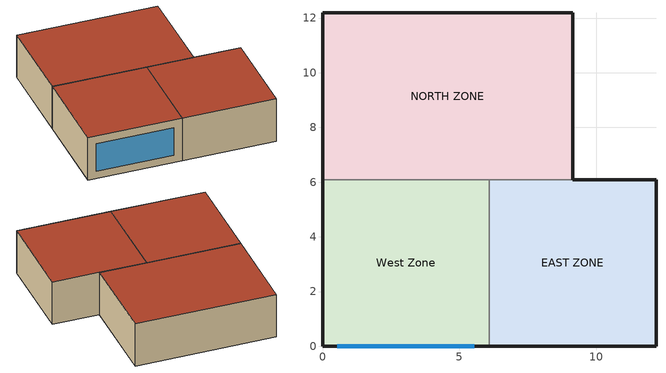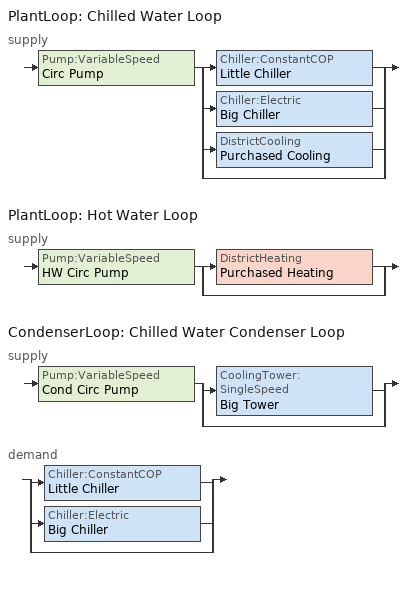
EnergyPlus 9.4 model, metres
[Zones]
West Zone
 floor ground (Slab Floor with Radiant): 0,0 0,6.1 6.1,6.1 6.1,0 z0
 wall outside (EXTWALL80): 0,6.1 0,0 6.1,0 z0:3.05
 wall to NORTH ZONE (PARTITION06): 6.1,6.1 0,6.1 z0:3.05
 wall to EAST ZONE (PARTITION06): 6.1,0 6.1,6.1 z0:3.05
 window (WIN-CON-LIGHT): 0.55,0 5.55,0 z0.5:2.5
 roof outside (ROOF34): 0,6.1 0,0 6.1,0 6.1,6.1 z3.05
EAST ZONE
 floor ground (Slab Floor with Radiant): 6.1,0 6.1,6.1 12.19,6.1 12.19,0 z0
 wall outside (EXTWALL80): 6.1,0 12.19,0 12.19,6.1 9.14,6.1 z0:3.05
 wall to NORTH ZONE (PARTITION06): 9.14,6.1 6.1,6.1 z0:3.05
 roof outside (ROOF34): 6.1,6.1 6.1,0 12.19,0 12.19,6.1 z3.05
NORTH ZONE
 floor ground (Slab Floor with Radiant): 0,6.1 0,12.19 9.14,12.19 9.14,6.1 z0
 wall outside (EXTWALL80): 9.14,6.1 9.14,12.19 0,12.19 0,6.1 z0:3.05
 roof outside (ROOF34): 0,12.19 0,6.1 9.14,6.1 9.14,12.19 z3.05
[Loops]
PlantLoop 'Chilled Water Loop'
 supply: Pump:VariableSpeed 'Circ Pump' > split
  | Chiller:ConstantCOP 'Little Chiller'
  | Chiller:Electric 'Big Chiller'
  | DistrictCooling 'Purchased Cooling'
  | bypass
PlantLoop 'Hot Water Loop'
 supply: Pump:VariableSpeed 'HW Circ Pump' > split
  | DistrictHeating 'Purchased Heating'
  | bypass
CondenserLoop 'Chilled Water Condenser Loop'
 supply: Pump:VariableSpeed 'Cond Circ Pump' > split
  | CoolingTower:SingleSpeed 'Big Tower'
  | bypass
 demand: split
  | Chiller:ConstantCOP 'Little Chiller'
  | Chiller:Electric 'Big Chiller'
  | bypass
[Building]
NONE: North Axis {deg}=0; Terrain=Suburbs; Loads Convergence Tolerance Value {W}=0.04; Temperature Convergence Tolerance Value {deltaC}=0.4; Solar Distribution=FullInteriorAndExterior; Maximum Number of Warmup Days=25; Minimum Number of Warmup Days=6
[Site:Location]
CHICAGO_IL_USA_WMO_725300: Latitude {deg}=42; Longitude {deg}=-87.88; Time Zone {hr}=-6; Elevation {m}=190
[SizingPeriod:DesignDay] Day of Month=21; Humidity Condition Type=Wetbulb; Barometric Pressure {Pa}=99063; Rain Indicator=No; Snow Indicator=No; Daylight Saving Time Indicator=No; Solar Model Indicator=ASHRAEClearSky
Name | Month | Day Type | Maximum Dry-Bulb Temperature {C} | Daily Dry-Bulb Temperature Range {deltaC} | Wetbulb or DewPoint at Maximum Dry-Bulb {C} | Wind Speed {m/s} | Wind Direction {deg} | Sky Clearness
CHICAGO Ann Htg 99% Condns DB | 1 | WinterDesignDay | -17.3 | 0 | -17.3 | 4.9 | 270 | 0
CHICAGO Ann Clg 1% Condns DRY | 7 | SummerDesignDay | 31.5 | 10.7 | 10 | 5.3 | 230 | 1
CHICAGO Ann Clg 1% Condns DB=>MWB | 7 | SummerDesignDay | 31.5 | 10.7 | 23 | 5.3 | 230 | 1
[Site:GroundTemperature:BuildingSurface]
20.03, 20.03, 20.13, 20.3, 20.43, 20.52, 20.62, 20.77, 20.78, 20.55, 20.44, 20.2
[Material] Thermal Absorptance=0.9
Name | Roughness | Thickness {m} | Conductivity {W/m-K} | Density {kg/m3} | Specific Heat {J/kg-K} | Solar Absorptance | Visible Absorptance
A1 - 1 IN STUCCO | Smooth | 0.0253898 | 0.691831 | 1858.142 | 836.8 | 0.92 | 0.92
C4 - 4 IN COMMON BRICK | Rough | 0.101498 | 0.726422 | 1922.216 | 836.8 | 0.76 | 0.76
E1 - 3 / 4 IN PLASTER OR GYP BOARD | Smooth | 0.01905 | 0.726422 | 1601.846 | 836.8 | 0.92 | 0.92
C6 - 8 IN CLAY TILE | Smooth | 0.203302 | 0.570761 | 1121.292 | 836.8 | 0.82 | 0.82
E2 - 1 / 2 IN SLAG OR STONE | Rough | 0.0127102 | 1.435549 | 881.0155 | 1673.6 | 0.55 | 0.55
E3 - 3 / 8 IN FELT AND MEMBRANE | Rough | 0.00954024 | 0.190253 | 1121.292 | 1673.6 | 0.75 | 0.75
B5 - 1 IN DENSE INSULATION | VeryRough | 0.0253898 | 0.0432394 | 91.30524 | 836.8 | 0.5 | 0.5
C12 - 2 IN HW CONCRETE | MediumRough | 0.0509016 | 1.729577 | 2242.585 | 836.8 | 0.65 | 0.65
CONCRETE - DRIED SAND AND GRAVEL 4 IN | MediumRough | 0.1 | 1.29 | 2242.58 | 830 | 0.6 | 0.6
INS - EXPANDED EXT POLYSTYRENE R12 2 IN | Rough | 0.05 | 0.02 | 56.06 | 1210 | 0.5 | 0.5
GYP1 | MediumRough | 0.0127 | 0.7845 | 1842.12 | 988 | 0.5 | 0.5
GYP2 | MediumRough | 0.01905 | 0.7845 | 1842.12 | 988 | 0.5 | 0.5
FINISH FLOORING - TILE 1 / 16 IN | Smooth | 0.0016 | 0.17 | 1922.21 | 1250 | 0.5 | 0.5
[WindowMaterial:Glazing]
WIN-LAY-GLASS-LIGHT: Optical Data Type=SpectralAverage; Thickness {m}=0.003; Solar Transmittance at Normal Incidence=0.9; Front Side Solar Reflectance at Normal Incidence=0.031; Back Side Solar Reflectance at Normal Incidence=0.031; Visible Transmittance at Normal Incidence=0.9; Front Side Visible Reflectance at Normal Incidence=0.05; Back Side Visible Reflectance at Normal Incidence=0.05; Infrared Transmittance at Normal Incidence=0; Front Side Infrared Hemispherical Emissivity=0.84; Back Side Infrared Hemispherical Emissivity=0.84; Conductivity {W/m-K}=0.9
[Construction]
EXTWALL80: A1 - 1 IN STUCCO, C4 - 4 IN COMMON BRICK, E1 - 3 / 4 IN PLASTER OR GYP BOARD
PARTITION06: E1 - 3 / 4 IN PLASTER OR GYP BOARD, C6 - 8 IN CLAY TILE, E1 - 3 / 4 IN PLASTER OR GYP BOARD
ROOF34: E2 - 1 / 2 IN SLAG OR STONE, E3 - 3 / 8 IN FELT AND MEMBRANE, B5 - 1 IN DENSE INSULATION, C12 - 2 IN HW CONCRETE
WIN-CON-LIGHT: WIN-LAY-GLASS-LIGHT
[Construction:InternalSource]
Slab Floor with Radiant: 4, 4, 1, 0.1524, 0, CONCRETE - DRIED SAND AND GRAVEL 4 IN, INS - EXPANDED EXT POLYSTYRENE R12 2 IN, GYP1, GYP2, FINISH FLOORING - TILE 1 / 16 IN
[Zone] Type=1; Multiplier=1; Ceiling Height {m}=autocalculate; Volume {m3}=autocalculate
West Zone; EAST ZONE; NORTH ZONE
[People] Number of People Schedule=BLDG Sch   1; Number of People Calculation Method=people; Fraction Radiant=0.3; Activity Level Schedule=Activity Sch; Carbon Dioxide Generation Rate {m3/s-W}=3.82E-8; Mean Radiant Temperature Calculation Type=zoneaveraged; Work Efficiency Schedule=Work Eff Sch; Clothing Insulation Calculation Method=ClothingInsulationSchedule; Clothing Insulation Schedule=Clothing Sch; Air Velocity Schedule=Air Velo Sch; Thermal Comfort Model 1 Type=FANGER
Name | Zone or ZoneList | Number of People
West Zone | West Zone | 3
EAST ZONE | EAST ZONE | 3
NORTH ZONE | NORTH ZONE | 4
[ElectricEquipment] Schedule=BLDG Sch   2; Design Level Calculation Method=EquipmentLevel; Fraction Latent=0; Fraction Radiant=0.3; Fraction Lost=0
Name | Zone or ZoneList | Design Level {W}
West Zone ElecEq 1 | West Zone | 928.751
EAST ZONE ElecEq 1 | EAST ZONE | 464.375
NORTH ZONE ElecEq 1 | NORTH ZONE | 464.375
[Lights] Schedule=BLDG Sch   3; Design Level Calculation Method=LightingLevel; Lighting Level {W}=464.375; Return Air Fraction=0; Fraction Radiant=0.2; Fraction Visible=0.2; Fraction Replaceable=0
Name | Zone or ZoneList
EAST ZONE Lights 1 | EAST ZONE
NORTH ZONE Lights 1 | NORTH ZONE
[ZoneInfiltration:DesignFlowRate] Schedule=ON; Design Flow Rate Calculation Method=flow/zone; Constant Term Coefficient=1; Temperature Term Coefficient=0; Velocity Term Coefficient=0; Velocity Squared Term Coefficient=0
Name | Zone or ZoneList | Design Flow Rate {m3/s}
West Zone Infil 1 | West Zone | 0.01
EAST ZONE Infil 1 | EAST ZONE | 0.01
NORTH ZONE Infil 1 | NORTH ZONE | 0.015
[PlantLoop] Fluid Type=Water; Minimum Loop Flow Rate {m3/s}=0; Plant Loop Volume {m3}=autocalculate; Load Distribution Scheme=Optimal
Name | Plant Equipment Operation Scheme | Maximum Loop Temperature {C} | Minimum Loop Temperature {C} | Maximum Loop Flow Rate {m3/s}
Chilled Water Loop | CW Loop Operation | 98 | 1 | 0.0039
Hot Water Loop | Hot Loop Operation | 100 | 10 | 0.0043
[SetpointManager:Scheduled] Control Variable=Temperature
Name | Schedule | Setpoint Node or NodeList
Chilled Water Loop Setpoint Manager | CW Loop Temp Schedule | Chilled Water Loop Setpoint Node List
Big Chiller Setpoint Manager | CW Loop Temp Schedule | Big Chiller Outlet Node
Little Chiller Setpoint Manager | CW Loop Temp Schedule | Little Chiller Outlet Node
Hot Water Loop Setpoint Manager | HW Loop Temp Schedule | Hot Water Loop Setpoint Node List
[PlantEquipmentOperationSchemes]
Name | Control Scheme 1 | Control Scheme 1 Schedule | Control Scheme 2 | Control Scheme 2 Schedule
CW Loop Operation | Peak Operation | On Peak | Off Peak Operation | Off Peak
Hot Loop Operation | Purchased Only | ON
[PlantEquipmentOperation:CoolingLoad] Load Range 1 Lower Limit {W}=0
Name | Load Range 1 Upper Limit {W} | Range 1 Equipment List | Load Range 2 Lower Limit {W} | Load Range 2 Upper Limit {W} | Range 2 Equipment List | Load Range 3 Lower Limit {W} | Load Range 3 Upper Limit {W} | Range 3 Equipment List
Peak Operation | 70000 | Chiller Plant | 70000 | 245000 | Chiller Plant and Purchased | 245000 | 500000 | Purchased Only
Off Peak Operation | 900000 | All Chillers
Year Round Tower Operation | 90000000 | All Towers
[PlantEquipmentList]
Chiller Plant: Little Chiller
Chiller Plant and Purchased: Big Chiller, Purchased Cooling
Purchased Only: Purchased Cooling
All Chillers: Big Chiller, Little Chiller
heating plant: Purchased Heating
[DistrictCooling]
Purchased Cooling: Nominal Capacity {W}=680000
[Chiller:Electric]
Big Chiller: Condenser Type=WaterCooled; Nominal Capacity {W}=45000; Nominal COP {W/W}=2.75; Minimum Part Load Ratio=.15; Maximum Part Load Ratio=1; Optimum Part Load Ratio=.65; Design Condenser Inlet Temperature {C}=29.44; Temperature Rise Coefficient=2.682759; Design Chilled Water Outlet Temperature {C}=6.667; Design Chilled Water Flow Rate {m3/s}=0.0039; Design Condenser Fluid Flow Rate {m3/s}=0.0011; Coefficient 1 of Capacity Ratio Curve=0.944836; Coefficient 2 of Capacity Ratio Curve=-0.0570088; Coefficient 3 of Capacity Ratio Curve=-0.00185486; Coefficient 1 of Power Ratio Curve=1.907846; Coefficient 2 of Power Ratio Curve=-1.20499; Coefficient 3 of Power Ratio Curve=0.263462; Coefficient 1 of Full Load Ratio Curve=0.03303; Coefficient 2 of Full Load Ratio Curve=0.6852; Coefficient 3 of Full Load Ratio Curve=0.2818; Chilled Water Outlet Temperature Lower Limit {C}=5; Chiller Flow Mode=LeavingSetpointModulated
[Chiller:ConstantCOP]
Little Chiller: Nominal Capacity {W}=25000; Nominal COP {W/W}=2.5; Design Chilled Water Flow Rate {m3/s}=0.0039; Design Condenser Water Flow Rate {m3/s}=0.0011; Condenser Type=WaterCooled; Chiller Flow Mode=LeavingSetpointModulated
[Pump:VariableSpeed] Design Pump Head {Pa}=300000; Motor Efficiency=.87; Fraction of Motor Inefficiencies to Fluid Stream=0; Coefficient 1 of the Part Load Performance Curve=0; Coefficient 2 of the Part Load Performance Curve=1; Coefficient 3 of the Part Load Performance Curve=0; Coefficient 4 of the Part Load Performance Curve=0; Design Minimum Flow Rate {m3/s}=0; Pump Control Type=INTERMITTENT
Name | Design Maximum Flow Rate {m3/s} | Design Power Consumption {W}
Circ Pump | .0039 | 2000
Cond Circ Pump | .0022 | 1000
HW Circ Pump | .0043 | 2000
[CondenserLoop]
Chilled Water Condenser Loop: Fluid Type=Water; Condenser Equipment Operation Scheme=Tower Loop Operation; Maximum Loop Temperature {C}=80; Minimum Loop Temperature {C}=10; Maximum Loop Flow Rate {m3/s}=0.0022; Minimum Loop Flow Rate {m3/s}=0; Condenser Loop Volume {m3}=autocalculate; Load Distribution Scheme=SequentialLoad
[SetpointManager:FollowOutdoorAirTemperature]
MyCondenserControl: Control Variable=Temperature; Reference Temperature Type=OutdoorAirWetBulb; Offset Temperature Difference {deltaC}=0; Maximum Setpoint Temperature {C}=80; Minimum Setpoint Temperature {C}=10; Setpoint Node or NodeList=Condenser Supply Outlet Node
[CondenserEquipmentOperationSchemes]
Tower Loop Operation: Control Scheme 1=Year Round Tower Operation; Control Scheme 1 Schedule=ON
[CondenserEquipmentList]
All Towers: Big Tower
[CoolingTower:SingleSpeed]
Big Tower: Design Water Flow Rate {m3/s}=.0022; Design Air Flow Rate {m3/s}=16; Design Fan Power {W}=1000; Design U-Factor Times Area Value {W/K}=1750; Free Convection Regime Air Flow Rate {m3/s}=0; Free Convection Regime U-Factor Times Area Value {W/K}=0; Performance Input Method=UFactorTimesAreaAndDesignWaterFlowRate
[PlantEquipmentOperation:HeatingLoad]
Purchased Only: Load Range 1 Lower Limit {W}=0; Load Range 1 Upper Limit {W}=1000000; Range 1 Equipment List=heating plant
[DistrictHeating]
Purchased Heating: Nominal Capacity {W}=1000000
[ZoneList]
All Zones: North Zone, East Zone, West Zone
[ThermostatSetpoint:DualSetpoint]
DualSetpointControl: Heating Setpoint Temperature Schedule=HeatingSetpoint; Cooling Setpoint Temperature Schedule=CoolingSetpoint
[ZoneControl:Thermostat]
Thermostat: Zone or ZoneList=All Zones; Control Type Schedule=Always Dual Setpoint; Control 1=DualSetpointControl
[Sizing:Zone]
All Zones: Zone Cooling Design Supply Air Temperature Input Method=SupplyAirTemperature; Zone Cooling Design Supply Air Temperature {C}=12.778; Zone Heating Design Supply Air Temperature Input Method=SupplyAirTemperature; Zone Heating Design Supply Air Temperature {C}=32.222; Zone Cooling Design Supply Air Humidity Ratio {kgWater/kgDryAir}=0.008; Zone Heating Design Supply Air Humidity Ratio {kgWater/kgDryAir}=0.008; Account for Dedicated Outdoor Air System=No; Dedicated Outdoor Air System Control Strategy=NeutralSupplyAir; Dedicated Outdoor Air Low Setpoint Temperature for Design {C}=autosize; Dedicated Outdoor Air High Setpoint Temperature for Design {C}=autosize
[Sizing:Plant]
Name | Loop Type | Design Loop Exit Temperature {C} | Loop Design Temperature Difference {deltaC}
Hot Water Loop | Heating | 60 | 15
Chilled Water Loop | Cooling | 0.5 | 2
[ZoneHVAC:LowTemperatureRadiant:ConstantFlow     West Zone Radiant Floor]
Design_Object_Name=West Zone Radiant Floor Design; Availability_Schedule_Name=RadiantSysAvailSched; Zone_Name=West Zone; Surface_Name_or_Radiant_Surface_Group_Name=Zn001:Flr001; Hydronic_Tubing_Length=Autosize; Rated_Flow_Rate=Autosize; Rated_Pump_Head=75000; Rated_Power_Consumption=50; Heating_Water_Inlet_Node_Name=West Zone Radiant Water Inlet Node; Heating_Water_Outlet_Node_Name=West Zone Radiant Water Outlet Node; Heating_High_Water_Temperature_Schedule_Name=RadHeatHighWaterTemp; Heating_Low_Water_Temperature_Schedule_Name=RadHeatLowWaterTemp; Heating_High_Control_Temperature_Schedule_Name=RadHeatHighControlTemp; Heating_Low_Control_Temperature_Schedule_Name=RadHeatLowControlTemp; Cooling_Water_Inlet_Node_Name=Zone 1 Cooling Water Inlet Node; Cooling_Water_Outlet_Node_Name=Zone 1 Cooling Water Outlet Node; Cooling_High_Water_Temperature_Schedule_Name=RadCoolHighWaterTemp; Cooling_Low_Water_Temperature_Schedule_Name=RadCoolLowWaterTemp; Cooling_High_Control_Temperature_Schedule_Name=RadCoolHighControlTemp; Cooling_Low_Control_Temperature_Schedule_Name=RadCoolLowControlTemp
[ZoneHVAC:LowTemperatureRadiant:ConstantFlow:Design     West Zone Radiant Floor Design]
Availability_Schedule_Name=RadiantSysAvailSched; Fluid_to_Radiant_Surface_Heat_Transfer_Model=ConvectionOnly; Hydronic_Tubing_Inside_Diameter=0.012; Hydronic_Tubing_Outside_Diameter=0.016; Hydronic_Tubing_Conductivity=0.35; Temperature_Control_Type=MeanAirTemperature; Running_Mean_Outdoor_DryBulb_Temperature_Weighting_Factor=0.8; Motor_Efficiency=0.87; Fraction_of_Motor_Inefficiencies_to_Fluid_Stream=0.1; Condensation_Control_Type=Off
[ZoneHVAC:LowTemperatureRadiant:ConstantFlow     East Zone Radiant Floor]
Design_Object_Name=East Zone Radiant Floor Design; Availability_Schedule_Name=RadiantSysAvailSched; Zone_Name=East Zone; Surface_Name_or_Radiant_Surface_Group_Name=Zn002:Flr001; Hydronic_Tubing_Length=400; Rated_Flow_Rate=0.0004; Rated_Pump_Head=75000; Rated_Power_Consumption=50; Heating_Water_Inlet_Node_Name=East Zone Radiant Water Inlet Node; Heating_Water_Outlet_Node_Name=East Zone Radiant Water Outlet Node; Heating_High_Water_Temperature_Schedule_Name=RadHeatHighWaterTemp; Heating_Low_Water_Temperature_Schedule_Name=RadHeatLowWaterTemp; Heating_High_Control_Temperature_Schedule_Name=RadHeatHighControlTemp; Heating_Low_Control_Temperature_Schedule_Name=RadHeatLowControlTemp; Cooling_Water_Inlet_Node_Name=Zone 2 Cooling Water Inlet Node; Cooling_Water_Outlet_Node_Name=Zone 2 Cooling Water Outlet Node; Cooling_High_Water_Temperature_Schedule_Name=RadCoolHighWaterTemp; Cooling_Low_Water_Temperature_Schedule_Name=RadCoolLowWaterTemp; Cooling_High_Control_Temperature_Schedule_Name=RadCoolHighControlTemp; Cooling_Low_Control_Temperature_Schedule_Name=RadCoolLowControlTemp
[ZoneHVAC:LowTemperatureRadiant:ConstantFlow:Design     East Zone Radiant Floor Design]
Availability_Schedule_Name=RadiantSysAvailSched; Fluid_to_Radiant_Surface_Heat_Transfer_Model=ConvectionOnly; Hydronic_Tubing_Inside_Diameter=0.012; Hydronic_Tubing_Outside_Diameter=0.016; Hydronic_Tubing_Conductivity=0.35; Temperature_Control_Type=MeanAirTemperature; Running_Mean_Outdoor_DryBulb_Temperature_Weighting_Factor=0.8; Motor_Efficiency=0.87; Fraction_of_Motor_Inefficiencies_to_Fluid_Stream=0.1; Condensation_Control_Type=Off
[ZoneHVAC:LowTemperatureRadiant:ConstantFlow     North Zone Radiant Floor]
Design_Object_Name=North Zone Radiant Floor Design; Availability_Schedule_Name=RadiantSysAvailSched; Zone_Name=North Zone; Surface_Name_or_Radiant_Surface_Group_Name=Zn003:Flr001; Hydronic_Tubing_Length=400; Rated_Flow_Rate=0.0005; Rated_Pump_Head=75000; Rated_Power_Consumption=50; Heating_Water_Inlet_Node_Name=North Zone Radiant Water Inlet Node; Heating_Water_Outlet_Node_Name=North Zone Radiant Water Outlet Node; Heating_High_Water_Temperature_Schedule_Name=RadHeatHighWaterTemp; Heating_Low_Water_Temperature_Schedule_Name=RadHeatLowWaterTemp; Heating_High_Control_Temperature_Schedule_Name=RadHeatHighControlTemp; Heating_Low_Control_Temperature_Schedule_Name=RadHeatLowControlTemp; Cooling_Water_Inlet_Node_Name=Zone 3 Cooling Water Inlet Node; Cooling_Water_Outlet_Node_Name=Zone 3 Cooling Water Outlet Node; Cooling_High_Water_Temperature_Schedule_Name=RadCoolHighWaterTemp; Cooling_Low_Water_Temperature_Schedule_Name=RadCoolLowWaterTemp; Cooling_High_Control_Temperature_Schedule_Name=RadCoolHighControlTemp; Cooling_Low_Control_Temperature_Schedule_Name=RadCoolLowControlTemp
[ZoneHVAC:LowTemperatureRadiant:ConstantFlow:Design     North Zone Radiant Floor Design]
Availability_Schedule_Name=RadiantSysAvailSched; Fluid_to_Radiant_Surface_Heat_Transfer_Model=ConvectionOnly; Hydronic_Tubing_Inside_Diameter=0.012; Hydronic_Tubing_Outside_Diameter=0.016; Hydronic_Tubing_Conductivity=0.35; Temperature_Control_Type=MeanAirTemperature; Running_Mean_Outdoor_DryBulb_Temperature_Weighting_Factor=0.8; Motor_Efficiency=0.87; Fraction_of_Motor_Inefficiencies_to_Fluid_Stream=0.1; Condensation_Control_Type=Off
[Schedule:Constant]
Always Dual Setpoint: Any Number, 4
HeatingSetpoint: Temperature, 21
CoolingSetpoint: Temperature, 25
[Schedule:Compact]
ACTIVITY SCH: Through: 12/31, For: Alldays, Until: 24:00, 131.8
WORK EFF SCH: Through: 12/31, For: Alldays, Until: 24:00, 0
CLOTHING SCH; ON; RADIANTSYSAVAILSCHED: Through: 12/31, For: Alldays, Until: 24:00, 1
AIR VELO SCH: Through: 12/31, For: Alldays, Until: 24:00, 0.137
BLDG SCH   1: Through: 12/31, For: Weekdays SummerDesignDay WinterDesignDay, Until: 6:00, 0, Until: 7:00, 0.1, Until: 8:00, 0.5, Until: 12:00, 1, Until: 13:00, 0.5, Until: 16:00, 1, Until: 17:00, 0.5, Until: 18:00, 0.1, Until: 24:00, 0, For: Sunday Saturday Holiday CustomDay1 CustomDay2, Until: 24:00, 0
BLDG SCH   2: Through: 12/31, For: Weekdays SummerDesignDay WinterDesignDay, Until: 8:00, 0, Until: 18:00, 1, Until: 24:00, 0, For: Sunday Saturday Holiday CustomDay1 CustomDay2, Until: 24:00, 0
BLDG SCH   3: Through: 12/31, For: Weekdays SummerDesignDay WinterDesignDay, Until: 6:00, 0.05, Until: 7:00, 0.2, Until: 17:00, 1, Until: 18:00, 0.5, Until: 24:00, 0.05, For: Sunday Saturday Holiday CustomDay1 CustomDay2, Until: 24:00, 0.05
ON PEAK: Through: 12/31, For: Alldays, Until: 9:00, 0, Until: 18:00, 1, Until: 24:00, 0
OFF PEAK: Through: 12/31, For: Alldays, Until: 9:00, 1, Until: 18:00, 0, Until: 24:00, 1
CW LOOP TEMP SCHEDULE; RADCOOLLOWWATERTEMP: Through: 12/31, For: Alldays, Until: 24:00, 5
HW LOOP TEMP SCHEDULE: Through: 12/31, For: Alldays, Until: 24:00, 60
RADHEATHIGHWATERTEMP: Through: 12/31, For: Alldays, Until: 24:00, 50
RADHEATLOWWATERTEMP: Through: 12/31, For: Alldays, Until: 24:00, 30
RADHEATHIGHCONTROLTEMP: Through: 12/31, For: Alldays, Until: 24:00, 21
RADHEATLOWCONTROLTEMP: Through: 12/31, For: Alldays, Until: 24:00, 15
RADCOOLHIGHWATERTEMP: Through: 12/31, For: Alldays, Until: 24:00, 7
RADCOOLHIGHCONTROLTEMP: Through: 12/31, For: Alldays, Until: 24:00, 26
RADCOOLLOWCONTROLTEMP: Through: 12/31, For: Alldays, Until: 24:00, 22
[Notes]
RadLoTempCFloHeatCool.idf
Basic file description:  1 story building divided into 3 interior conditioned zones. Roof with no plenum.
No ground contact with floor.
Highlights:              Basic example of a constant flow low temperature radiant system that heats and cools.
Simulation Location/Run: CHICAGO_IL_USA_WMO_725300, 2 design days, 1 run period,
Run Control executes the design days only.
Location:                Chicago, IL
Design Days:             CHICAGO_IL_USA Annual Heating 99%, MaxDB=-17.3°C
CHICAGO_IL_USA Annual Cooling (DB=>MWB) 1%, MaxDB=31.5°C MWB=23°C
CHICAGO_IL_USA Annual Cooling DRY (DB=>MWB) 1%, MaxDB=31.5°C MWB=10°C
Run Period (Weather File): none
Run Control:             No Zone or System sizing required (design days only, see RUN CONTROL object)
Building: Single floor rectangular L-shaped building 40 ft south wall, 40 ft west wall, zone height 10 feet.
There is a single window in the West Zone south wall. The walls are 1 in stucco over 4 in common brick
and gypboard. The roof is a built up roof with 1/2 in stone over 3/8 in felt over 1 in dense insulation
supported by 2 in heavy weight concrete. The window is single pane 3mm clear.
The window to wall ratio is approximately 0.07.
The building is oriented due north.
Floor Area:        130.1 m2 (1403 ft2)
Number of Stories: 1
Zone Description Details:
|       West         |         East           |    window = *
Internal gains description:     ZONE West      - lighting is 0 watts, equip is 928.751 watts, 3 occupants
Internal gains description:     ZONE North     - lighting is 464.375 watts, equip is 464.375 watts, 4 occupants
Internal gains description:     ZONE East      - lighting is 464.375 watts, equip is 464.375 watts, 3 occupants
Interzone Surfaces:             3 interzone surfaces (see diagram)
Internal Mass:                  None
Windows:                        1 - single pane clear 3mm glass
Detached Shading:               None
Daylight:                       None
Natural Ventilation:            None
Compact Schedules:              Yes
Solair Distribution:            FullInteriorAndExterior
HVAC:                           A constant flow low temperature radiant system provides all heating and cooling
for this example.  A special "dry" summer design day is used to avoid condensation.
Zonal Equipment:                LOW TEMP RADIANT SYSTEM:CONSTANT FLOW
Central Air Handling Equipment: No
System Equipment Autosize:      No (chilled water, condenser, and hot water loop volumes are autosized)
Purchased Cooling:              No
Purchased Heating:              No
Purchased Chilled Water:        Yes (only used if alternate priority control equipment list is selected)
Purchased Hot Water:            Yes
Coils:                          None
Pumps:                          Pump:VariableSpeed
Boilers:                        None
Chillers:                       Chiller:Electric (PlantEquipmentOperation:CoolingLoad set up for electric chiller only)
Chiller:ConstantCOP or DistrictCooling may be used if desired in various
combinations by changing priority control equipment list name in
PlantEquipmentOperation:CoolingLoad object.
Towers:                         2 ea. COOLING TOWER:SINGLE SPEED in series (leaving water set point = 35 C, each
towers UA = 175, water flow rate = 0.0011 m3/s, air flow rate = 8 m3/s, capacity is
determined using UA and Design Water Flow Rate method)
Standard Reports:               None
Timestep or Hourly Variables:   Timestep
Time bins Report:               None
HTML Report:                    None
Environmental Emissions:        None
Utility Tariffs:                None
